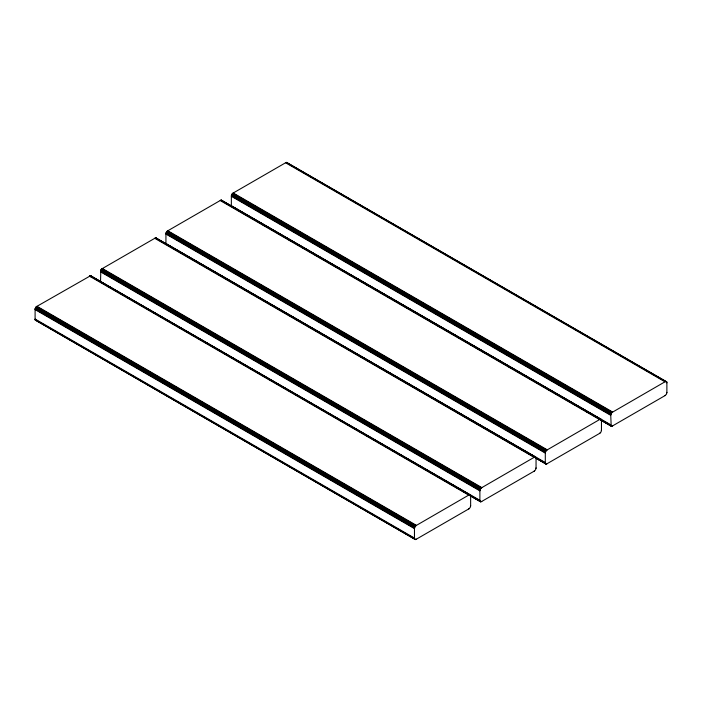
<?xml version="1.0" encoding="UTF-8"?>
<svg xmlns="http://www.w3.org/2000/svg" width="702" height="702" viewBox="0 0 702 702"><rect width="100%" height="100%" fill="white"/><g stroke="black" fill="none" stroke-linecap="round" stroke-linejoin="round"><path stroke-width="1.05" d="M470.638 496.191L470.164 494.822L468.743 495.094L89.365 276.07M536.047 458.424L535.573 457.055L534.161 457.327L154.782 238.303M601.465 420.656L600.991 419.287L599.578 419.559L220.2 200.535M666.882 382.888L666.409 381.519L664.987 381.791L285.617 162.767M468.743 508.941L470.164 507.572L470.638 505.659M534.161 471.174L535.573 469.805L536.047 467.892M599.578 433.406L600.991 432.037L601.465 430.124M664.987 395.638L666.409 394.27L666.882 392.357M36.223 320.516L35.1 319.568L35.1 309.073L36.548 306.563L90.593 275.71L479.887 500.315L480.361 501.684L481.783 501.412M130.87 299.324L100.518 281.8L100.825 270.226L101.965 268.796L155.23 238.039L156.204 238.022L156.678 238.882M165.935 244.033L165.935 233.538L167.383 231.028L220.647 200.272L221.621 200.254L222.095 201.114M231.353 206.265L231.353 195.77L232.801 193.261L286.056 162.504L287.039 162.487L287.513 163.347M36.995 306.309L416.365 525.333L414.943 526.702L414.47 528.615L35.1 309.582M102.413 268.541L481.783 487.565L480.361 488.934L479.887 490.847L100.518 271.814M167.822 230.774L547.2 449.798L545.779 451.167L545.305 453.08L165.935 234.047M233.239 193.006L612.618 412.03L611.196 413.399L610.722 415.312L231.353 196.279M416.365 539.18L414.943 539.452L414.47 538.083L35.1 319.059M547.2 463.645L545.779 463.917L545.305 462.548L165.935 243.524M612.618 425.877L611.196 426.149L601.711 420.673M469.182 494.84L415.602 525.859L36.223 306.827M534.599 457.072L481.019 488.092L101.641 269.059M600.017 419.305L546.437 450.324L167.058 231.291M469.182 508.687L415.602 539.619L35.17 319.901M481.019 501.851L534.599 470.919M600.017 433.152L546.437 464.083L155.23 238.039M665.435 395.384L611.846 426.316L599.411 419.059M286.618 162.381L666.716 381.827M286.381 162.399L666.812 382.037M286.056 162.504L665.435 381.537L611.846 412.557L232.476 193.524M232.801 193.261L612.17 412.285M232.239 193.778L611.609 412.802M232.02 194.059L611.389 413.092M231.827 194.366L611.196 413.399M231.651 194.691L611.03 413.724M231.52 195.024L610.889 414.048M231.414 195.358L610.793 414.382M231.353 195.77L610.722 414.794L611.196 426.149M231.353 205.756L610.722 424.78L610.722 425.289M221.428 200.175L601.158 419.419M221.209 200.149L601.298 419.594M220.963 200.167L612.17 426.132M220.647 200.272L601.465 420.138L601.465 430.633M232.371 207.143L234.266 208.24M240.9 212.074L243.752 213.715M245.647 214.812L247.543 215.909M262.715 224.666L265.558 226.307M279.791 234.521L281.686 235.618M288.32 239.452L290.224 240.549M301.606 247.122L303.501 248.21M314.882 254.782L316.777 255.879M318.673 256.976L320.568 258.073M331.949 264.636L333.845 265.733M335.749 266.83L338.592 268.471M349.026 274.5L351.869 276.14M366.093 284.354L367.988 285.451M374.631 289.277L376.526 290.374M383.169 294.208L385.065 295.305M387.908 296.946L389.803 298.043M401.184 304.615L403.088 305.712M404.984 306.8L406.879 307.897M422.051 316.663L424.894 318.304M430.589 321.586L433.432 323.227M435.328 324.324L438.18 325.965M460.942 339.11L462.837 340.207M469.471 344.041L471.375 345.13M474.219 346.779L476.114 347.867M478.009 348.964L479.905 350.061M482.757 351.702L484.652 352.799M491.286 356.634L493.181 357.73M499.824 361.556L501.719 362.653M508.362 366.488L511.205 368.129M516.9 371.419L519.743 373.06M525.429 376.342L527.325 377.439M547.244 388.943L549.139 390.031M555.782 393.866L557.678 394.963M564.32 398.797L566.216 399.894M569.059 401.535L570.954 402.632M572.85 403.72L574.754 404.817M586.135 411.39L588.03 412.486M600.456 419.822L611.609 426.263M167.383 231.028L546.753 450.052M166.822 231.546L546.191 450.57M166.602 231.827L545.972 450.859M166.409 232.134L545.779 451.167M166.234 232.459L545.612 451.491M166.102 232.792L545.472 451.825M166.005 233.125L545.375 452.149M165.935 233.538L545.305 452.562L545.305 463.066M156.011 237.943L535.749 457.186M155.791 237.917L535.88 457.362M155.554 237.934L545.805 463.355M535.038 457.59L546.191 464.031M535.538 457.976L545.972 463.996M101.965 268.796L481.344 487.82M101.404 269.314L480.782 488.338M101.185 269.594L480.563 488.627M100.991 269.901L480.361 488.934M100.825 270.226L480.194 489.259M100.684 270.56L480.063 489.592M100.588 270.893L479.957 489.917M100.518 271.305L479.887 490.338L479.887 500.833L439.11 477.281M90.374 275.684L470.463 495.129M90.137 275.702L470.568 495.34M132.766 300.421L134.661 301.509M136.557 302.606L147.938 309.178M149.833 310.275L161.214 316.848M163.11 317.936L169.752 321.77M171.648 322.867L203.896 341.488M205.791 342.585L217.172 349.148M219.068 350.245L234.249 359.012M236.144 360.1L256.063 371.604M257.959 372.701L303.483 398.982M305.379 400.079L312.013 403.904M313.917 405.001L320.551 408.836M322.446 409.933L329.089 413.768M330.984 414.864L389.785 448.806M391.681 449.903L398.324 453.738M400.219 454.835L402.114 455.931M404.019 457.02L415.4 463.592M417.295 464.689L437.206 476.184M89.812 275.807L480.071 501.228M467.725 494.261L480.782 501.798M469.761 495.533L480.563 501.763M36.548 306.563L415.926 525.587M35.986 307.081L415.365 526.105M35.767 307.362L415.145 526.395M35.574 307.669L414.943 526.702M35.407 307.994L414.777 527.026M35.267 308.327L414.645 527.36M35.17 308.661L414.54 527.685M35.1 309.073L414.47 528.106L414.47 538.601L35.1 319.568M35.267 320.121L415.365 539.566M90.786 275.789L91.26 277.158M666.882 382.371L666.882 392.866M536.047 457.906L536.047 468.401M470.638 495.673L470.638 506.168"/></g></svg>
